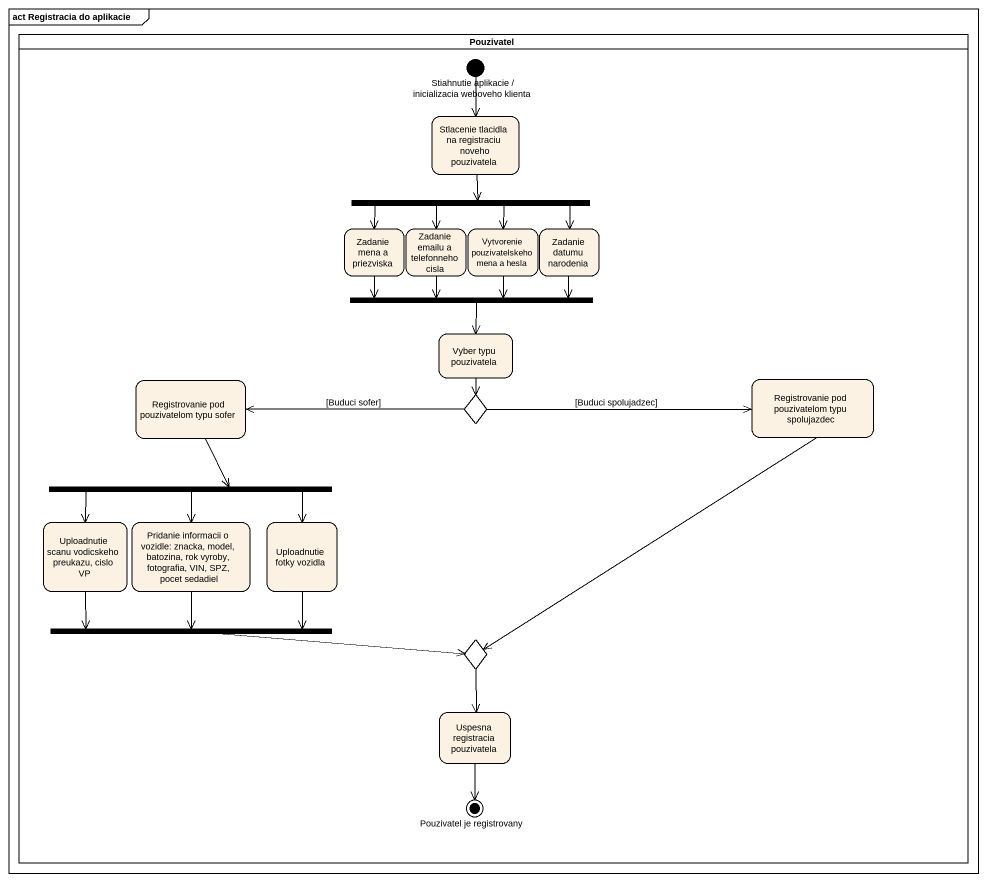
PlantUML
@startuml
mainframe act Registracia do aplikacie
hide empty description
state Pouzivatel <<partition>> {
  state "Stiahnutie aplikacie / inicializacia weboveho klienta" as Stiahnutie_aplikacie <<start>>
  state "Stlacenie tlacidla na registraciu noveho pouzivatela" as Stlacenie_tlacidla_na
  state fork1 <<fork>>
  state "Zadanie mena a priezviska" as Zadanie_mena_a_priezviska
  state "Zadanie emailu a telefonneho cisla" as Zadanie_emailu_a
  state "Vytvorenie pouzivatelskeho mena a hesla" as Vytvorenie_pouzivatelskeho
  state "Zadanie datumu narodenia" as Zadanie_datumu_narodenia
  state fork2 <<join>>
  state "Vyber typu pouzivatela" as Vyber_typu_pouzivatela
  state "Registrovanie pod pouzivatelom typu sofer" as Registrovanie_pod
  state choice1 <<choice>>
  state "Registrovanie pod pouzivatelom typu spolujazdec" as Registrovanie_pod_2
  state fork3 <<fork>>
  state "Uploadnutie scanu vodicskeho preukazu, cislo VP" as Uploadnutie_scanu
  state "Pridanie informacii o vozidle: znacka, model, batozina, rok vyroby, fotografia, VIN, SPZ, pocet sedadiel" as Pridanie_informacii_o
  state "Uploadnutie fotky vozidla" as Uploadnutie_fotky_vozidla
  state fork4 <<join>>
  state choice2 <<choice>>
  state "Uspesna registracia pouzivatela" as Uspesna_registracia
  state "Pouzivatel je registrovany" as Pouzivatel_je_registrovany <<end>>
}
Stiahnutie_aplikacie --> Stlacenie_tlacidla_na
Stlacenie_tlacidla_na --> fork1
fork1 -left-> Zadanie_mena_a_priezviska
fork1 --> Zadanie_emailu_a
fork1 --> Vytvorenie_pouzivatelskeho
fork1 -right-> Zadanie_datumu_narodenia
Zadanie_mena_a_priezviska -right-> fork2
Zadanie_emailu_a --> fork2
Vytvorenie_pouzivatelskeho --> fork2
Zadanie_datumu_narodenia -left-> fork2
fork2 --> Vyber_typu_pouzivatela
Vyber_typu_pouzivatela --> choice1
Registrovanie_pod --> fork3
choice1 -left-> Registrovanie_pod : [Buduci sofer]
choice1 -right-> Registrovanie_pod_2 : [Buduci spolujadzec]
Registrovanie_pod_2 --> choice2
fork3 --> Uploadnutie_scanu
fork3 --> Pridanie_informacii_o
fork3 --> Uploadnutie_fotky_vozidla
Uploadnutie_scanu --> fork4
Pridanie_informacii_o --> fork4
Uploadnutie_fotky_vozidla --> fork4
fork4 -right-> choice2
choice2 --> Uspesna_registracia
Uspesna_registracia --> Pouzivatel_je_registrovany
@enduml
